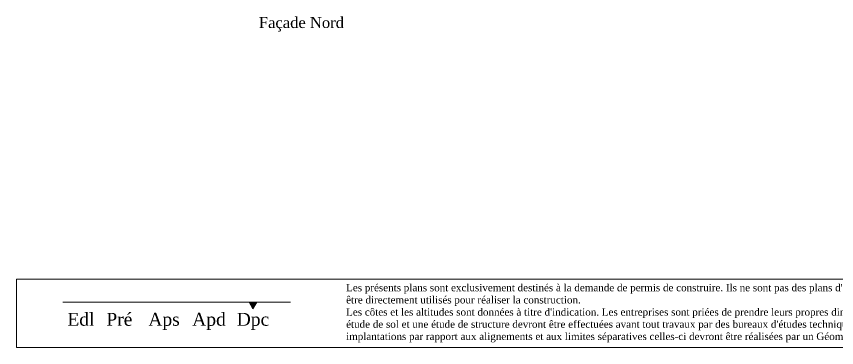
# Model space of a CAD drawing. Header units: millimetres. Extents: x -17502 to -16646, y 1856 to 2034.
# Drawn here: x -16924.42 to -16902, y 1856.2 to 1865.27 of the extents above; entities that cross this region are included whole.
import ezdxf

# ---------------------------------------------------------------- set-up
doc = ezdxf.new("R2010")
doc.units = ezdxf.units.MM
doc.layers.get('0').update_dxf_attribs({"lineweight": 9})
doc.styles.get("Standard").update_dxf_attribs({"font": 'times.ttf'})

msp = doc.modelspace()

# ---------------------------------------------------------------- hatches: boundary and pattern name
at = {"lineweight": 9}
msp.add_hatch(color=5, dxfattribs=at).paths.add_polyline_path([(-16918.061, 1857.44), (-16917.852, 1857.44), (-16917.956, 1857.263)])

# ---------------------------------------------------------------- linework, layer by layer
msp.add_lwpolyline([(-16924.424, 1858.074), (-16889.297, 1858.074), (-16889.297, 1856.197), (-16924.424, 1856.197)], close=True, dxfattribs=at)
at = {"color": 5, "lineweight": 9}
msp.add_lwpolyline([(-16923.153, 1857.44), (-16916.932, 1857.44)], dxfattribs=at)
msp.add_lwpolyline([(-16918.061, 1857.44), (-16917.852, 1857.44), (-16917.956, 1857.263), (-16918.061, 1857.44)], close=True, dxfattribs=at)

# ---------------------------------------------------------------- texts
at = {"lineweight": 9, "attachment_point": 1}
for s, insert, char_height, width in [('\\A1;Façade Nord', (-16917.794, 1865.247), 0.3, 21.0239), ("{\\fTimes New Roman|b0|i0|c0|p18;Les présents plans sont exclusivement destinés à la demande de permis de construire. Ils ne sont pas des plans d'exécution et ne peuvent donc en aucun cas être directement utilisés pour réaliser la construction.\\PLes côtes et les altitudes sont données à titre d'indication. Les entreprises sont priées de prendre leurs propres dimensions pour la réalisation du chantier. Une étude de sol et une étude de structure devront être effectuées avant tout travaux par des bureaux d'études techniques du bâtiment. Afin de respecter les implantations par rapport aux alignements et aux limites séparatives celles-ci devront être réalisées par un Géomètre - Expert. }", (-16915.408, 1857.939), 0.2, 19.06449), ('Edl', (-16923.031, 1857.149), 0.3535, 1.3673), ('Pré', (-16921.965, 1857.149), 0.3535, 1.3673), ('Aps', (-16920.817, 1857.149), 0.3535, 1.3673), ('Apd', (-16919.617, 1857.149), 0.3535, 1.3673)]:
    msp.add_mtext(s, dxfattribs=dict(at, insert=insert, char_height=char_height, width=width))
at = {"color": 16, "lineweight": 9, "insert": (-16918.4, 1857.149), "char_height": 0.3535, "width": 1.3673, "attachment_point": 1}
msp.add_mtext('{\\C1;Dpc}', dxfattribs=at)

doc.saveas('drawing.dxf')
